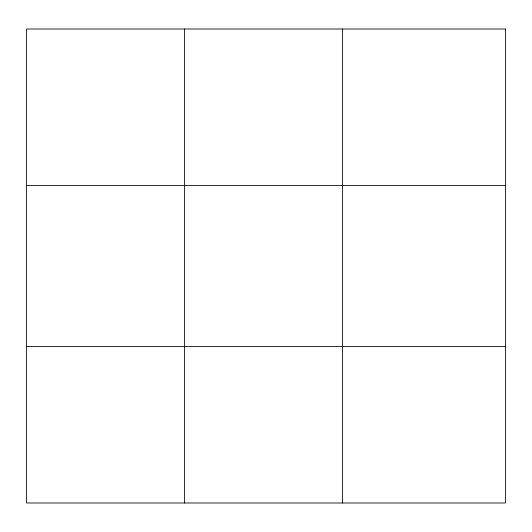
<?xml version="1.0" encoding="UTF-8"?>
<svg xmlns="http://www.w3.org/2000/svg" width="532" height="532" viewBox="0 0 532 532"><rect width="100%" height="100%" fill="white"/><g stroke="black" fill="none" stroke-linecap="round" stroke-linejoin="round"><path stroke-width="0.8" d="M184.604 502.993L184.604 29.007M342.608 502.993L342.608 29.007M26.6 185.422L505.4 185.422M26.6 346.578L505.4 346.578M505.4 29.007L505.4 502.993L26.6 502.993L26.6 29.007L505.4 29.007"/></g></svg>
